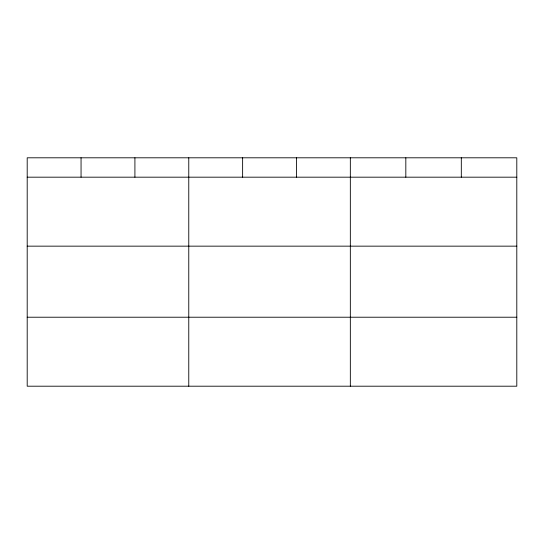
<?xml version="1.0" encoding="UTF-8"?>
<svg xmlns="http://www.w3.org/2000/svg" width="544" height="544" viewBox="0 0 544 544"><rect width="100%" height="100%" fill="white"/><g stroke="black" fill="none" stroke-linecap="round" stroke-linejoin="round"><path stroke-width="0.82" d="M516.8 177.181L516.8 386.199L27.2 386.199L27.2 157.801L516.8 157.801L516.8 177.181L27.2 177.181M27.2 246.153L516.8 246.153M27.2 317.22L516.8 317.22M461.312 157.801L461.312 177.181M405.824 157.801L405.824 177.181M350.336 157.801L350.336 386.199M296.48 157.801L296.48 177.181M242.624 157.801L242.624 177.181M188.768 157.801L188.768 386.199M134.912 157.801L134.912 177.181M81.056 157.801L81.056 177.181"/></g></svg>
